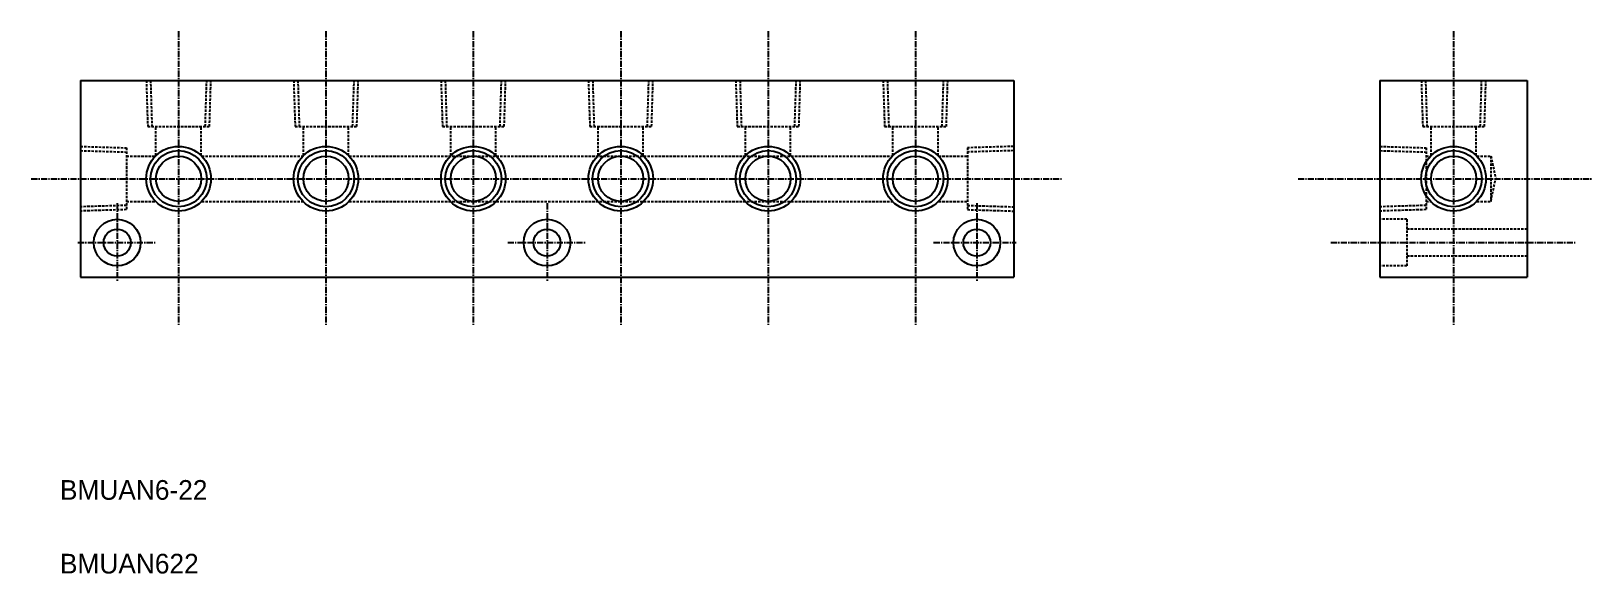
# Model space of a CAD drawing. Extents: x -112 to 206, y 93 to 204.
import ezdxf

# ---------------------------------------------------------------- set-up
doc = ezdxf.new("R2010")
doc.units = 0
doc.linetypes.add('CENTER', pattern=[2, 1.25, -0.25, 0.25, -0.25])
doc.linetypes.add('DASHED', pattern=[0.75, 0.5, -0.25])
doc.layers.get('0').update_dxf_attribs({"linetype": 'CONTINUOUS'})
doc.layers.add('CENTER', color=1, linetype='CENTER')

msp = doc.modelspace()

# ---------------------------------------------------------------- linework, layer by layer
at = {"color": 7, "linetype": 'CONTINUOUS'}
for p, q in [((-101.96, 193.83), (88.04, 193.83)), ((-101.96, 193.83), (-101.96, 153.83)), ((88.04, 193.83), (88.04, 153.83)), ((162.6, 193.83), (192.6, 193.83)), ((162.6, 193.83), (162.6, 153.83)), ((192.6, 193.83), (192.6, 153.83)), ((-101.96, 153.83), (88.04, 153.83)), ((162.6, 153.83), (192.6, 153.83))]:
    msp.add_line(p, q, dxfattribs=at)
at = {"color": 3, "linetype": 'DASHED'}
for p, q in [((-88.54, 193.83), (-88.24, 184.43)), ((-87.68, 193.86), (-87.39, 184.43)), ((-76.53, 184.43), (-76.23, 193.86)), ((-75.67, 184.43), (-75.38, 193.83)), ((-58.54, 193.83), (-58.24, 184.43)), ((-57.68, 193.86), (-57.39, 184.43)), ((-46.53, 184.43), (-46.23, 193.86)), ((-45.67, 184.43), (-45.38, 193.83)), ((-28.54, 193.83), (-28.24, 184.43)), ((-27.68, 193.86), (-27.39, 184.43)), ((-16.53, 184.43), (-16.23, 193.86)), ((-15.67, 184.43), (-15.38, 193.83)), ((1.46, 193.83), (1.76, 184.43)), ((2.32, 193.86), (2.61, 184.43)), ((13.47, 184.43), (13.77, 193.86)), ((14.33, 184.43), (14.62, 193.83)), ((31.46, 193.83), (31.76, 184.43)), ((32.32, 193.86), (32.61, 184.43)), ((43.47, 184.43), (43.77, 193.86)), ((44.33, 184.43), (44.62, 193.83)), ((61.46, 193.83), (61.76, 184.43)), ((62.32, 193.86), (62.61, 184.43)), ((73.47, 184.43), (73.77, 193.86)), ((74.33, 184.43), (74.62, 193.83)), ((171.02, 193.83), (171.31, 184.43)), ((171.87, 193.86), (172.17, 184.43)), ((183.02, 184.43), (183.32, 193.86)), ((183.88, 184.43), (184.17, 193.83)), ((-88.24, 184.43), (-75.67, 184.43)), ((-86.56, 178.53), (-86.56, 184.43)), ((-77.36, 178.53), (-77.36, 184.43)), ((-58.24, 184.43), (-45.67, 184.43)), ((-56.56, 178.53), (-56.56, 184.43)), ((-47.36, 178.53), (-47.36, 184.43)), ((-28.24, 184.43), (-15.67, 184.43)), ((-26.56, 178.53), (-26.56, 184.43)), ((-17.36, 178.53), (-17.36, 184.43)), ((1.76, 184.43), (14.33, 184.43)), ((3.44, 178.53), (3.44, 184.43)), ((12.64, 178.53), (12.64, 184.43)), ((31.76, 184.43), (44.33, 184.43)), ((33.44, 178.53), (33.44, 184.43)), ((42.64, 178.53), (42.64, 184.43)), ((61.76, 184.43), (74.33, 184.43)), ((63.44, 178.53), (63.44, 184.43)), ((72.64, 178.53), (72.64, 184.43)), ((171.31, 184.43), (183.88, 184.43)), ((173, 178.53), (173, 184.43)), ((182.2, 178.53), (182.2, 184.43)), ((-101.96, 180.41), (-92.56, 180.12)), ((-101.96, 179.55), (-92.56, 179.26)), ((-92.56, 180.12), (-92.56, 167.55)), ((-92.56, 178.43), (-86.66, 178.43)), ((-77.25, 178.43), (-56.66, 178.43)), ((-47.25, 178.43), (63.34, 178.43)), ((72.75, 178.43), (78.64, 178.43)), ((88.04, 180.41), (78.64, 180.12)), ((78.64, 180.12), (78.64, 167.55)), ((88.04, 179.55), (78.64, 179.26)), ((162.6, 180.41), (172, 180.12)), ((162.6, 179.55), (172, 179.26)), ((172, 180.12), (172, 167.55)), ((172, 178.43), (172.89, 178.43)), ((182.3, 178.43), (185.17, 178.43)), ((185.17, 178.43), (186.17, 173.83)), ((185.17, 178.43), (185.17, 169.23)), ((185.17, 169.23), (186.17, 173.83)), ((-92.56, 169.23), (-86.66, 169.23)), ((-77.25, 169.23), (-56.66, 169.23)), ((-47.25, 169.23), (63.34, 169.23)), ((72.75, 169.23), (78.64, 169.23)), ((172, 169.23), (172.89, 169.23)), ((182.3, 169.23), (185.17, 169.23)), ((-92.56, 168.4), (-101.96, 168.11)), ((-92.56, 167.55), (-101.96, 167.25)), ((78.64, 168.4), (88.04, 168.11)), ((78.64, 167.55), (88.04, 167.25)), ((172, 168.4), (162.6, 168.11)), ((172, 167.55), (162.6, 167.25)), ((168.1, 165.58), (162.6, 165.58)), ((168.1, 165.58), (168.1, 156.08)), ((192.6, 163.58), (168.1, 163.58)), ((168.1, 156.08), (162.6, 156.08)), ((192.6, 158.09), (168.1, 158.09))]:
    msp.add_line(p, q, dxfattribs=at)
at = {"color": 3, "linetype": 'CONTINUOUS'}
for centre in [(-81.96, 173.83), (-51.96, 173.83), (-21.96, 173.83), (8.04, 173.83), (38.04, 173.83), (68.04, 173.83), (177.6, 173.83)]:
    msp.add_circle(centre, 6.58, dxfattribs=at)
at = {"color": 7, "linetype": 'CONTINUOUS'}
for centre, radius in [((-81.96, 173.83), 5.72), ((-81.96, 173.83), 4.6), ((-51.96, 173.83), 5.72), ((-51.96, 173.83), 4.6), ((-21.96, 173.83), 5.72), ((-21.96, 173.83), 4.6), ((8.04, 173.83), 5.72), ((8.04, 173.83), 4.6), ((38.04, 173.83), 5.72), ((38.04, 173.83), 4.6), ((68.04, 173.83), 5.72), ((68.04, 173.83), 4.6), ((177.6, 173.83), 5.72), ((177.6, 173.83), 4.6), ((-94.46, 160.83), 4.75), ((-6.96, 160.83), 4.75), ((80.54, 160.83), 4.75), ((-94.46, 160.83), 2.75), ((-6.96, 160.83), 2.75), ((80.54, 160.83), 2.75)]:
    msp.add_circle(centre, radius, dxfattribs=at)
at = {"layer": 'CENTER', "color": 1, "linetype": 'CENTER'}
for p, q in [((-81.96, 203.83), (-81.96, 143.83)), ((-51.96, 203.83), (-51.96, 143.83)), ((-21.96, 203.83), (-21.96, 143.83)), ((8.04, 203.83), (8.04, 143.83)), ((38.04, 203.83), (38.04, 143.83)), ((68.04, 203.83), (68.04, 143.83)), ((177.6, 203.83), (177.6, 143.83)), ((-111.96, 173.83), (98.04, 173.83)), ((145.92, 173.83), (205.92, 173.83)), ((-94.46, 168.83), (-94.46, 152.83)), ((-6.96, 168.83), (-6.96, 152.83)), ((80.54, 168.83), (80.54, 152.83)), ((-102.46, 160.83), (-86.46, 160.83)), ((-14.96, 160.83), (1.04, 160.83)), ((71.75, 160.83), (88.54, 160.83)), ((152.62, 160.83), (202.46, 160.83))]:
    msp.add_line(p, q, dxfattribs=at)

# ---------------------------------------------------------------- texts
at = {"color": 7, "linetype": 'CONTINUOUS'}
for s, p in [('BMUAN6-22', (-106.11, 108.52)), ('BMUAN622', (-106.11, 93.52))]:
    msp.add_text(s, height=4, dxfattribs=at).set_placement(p)

doc.saveas('drawing.dxf')
